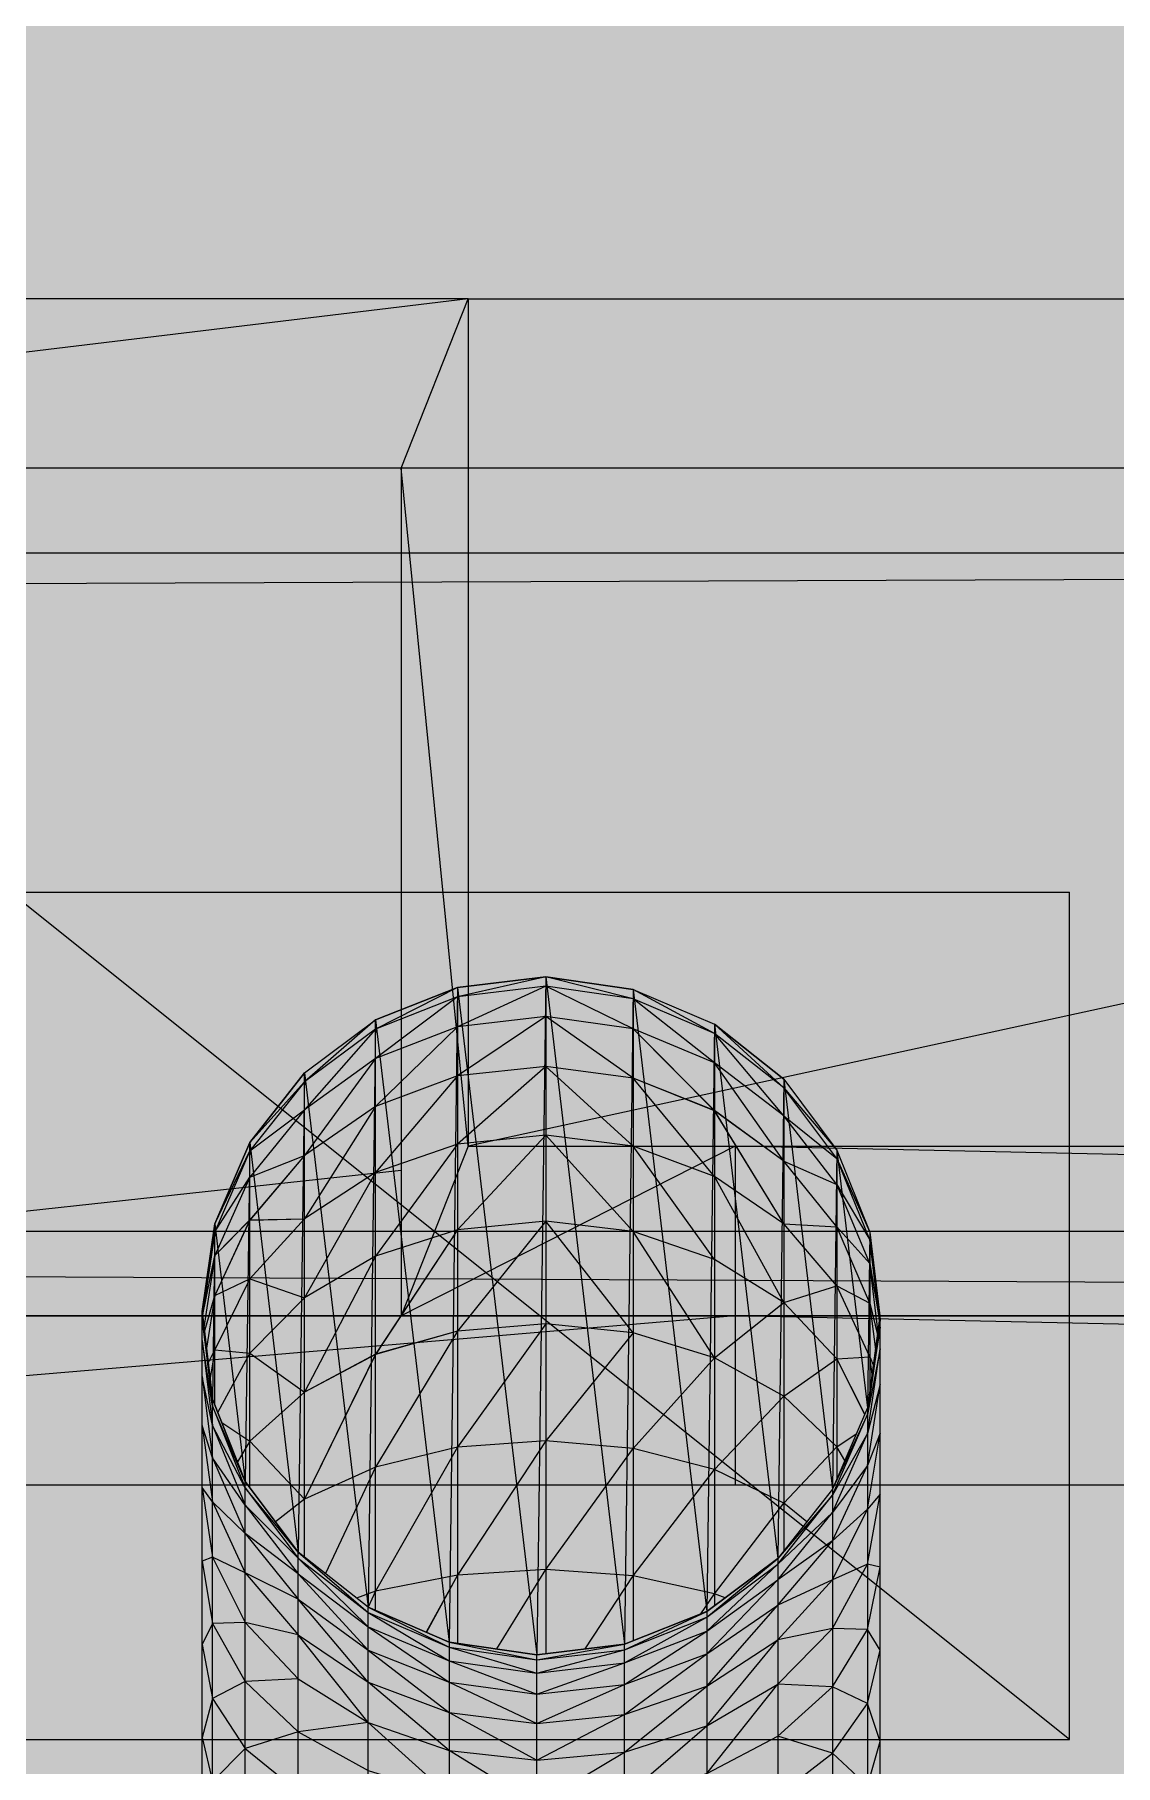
# Model space of a CAD drawing. Header units: millimetres. Extents: x -284281 to 1648660, y -821378 to -151356.
# Drawn here: x -207811.78 to -207781.18, y -270642.94 to -270593.93 of the extents above; entities that cross this region are included whole.
import ezdxf

# ---------------------------------------------------------------- set-up
doc = ezdxf.new("R2010")
doc.units = ezdxf.units.MM
doc.header["$MEASUREMENT"] = 0
doc.layers.add('Sols_ Dalles', color=7, linetype='Continuous')

# ---------------------------------------------------------------- blocks, each defined once
blk = doc.blocks.new('Dalle_14_1', base_point=(217961.309, -273253.269))
at = {"layer": 'Sols_ Dalles', "linetype": 'Continuous', "lineweight": 0, "true_color": 0x2e271c}
blk.add_hatch(color=250, dxfattribs=at).paths.add_polyline_path([(217961.309, -273253.269, 0.415791), (219972.076, -275253.24), (252109.067, -275105.97, 0.414214), (254098.272, -273095.233), (254087.386, -271073.021, -0.001346), (254087.357, -271062.255), (253905.622, -271062.255), (253905.622, -267687.294), (253887.339, -267687.294), (253887.339, -265687.294), (250537.569, -265687.294), (250537.569, -270787.292), (250537.729, -271092.129), (250548.615, -273114.341), (220537.569, -273253.269), (220537.569, -270687.294), (220537.569, -265687.294), (219961.309, -265687.294, 0.258849), (218113.763, -267154.752, 0.098562), (217961.309, -267920.633)])
blk = doc.blocks.new('Forme_56_1')
at = {"color": 7, "linetype": 'Continuous', "lineweight": 20, "flags": 128}
for points in [[(218329.825, -270601.41), (218309.017, -270601.41), (218288.221, -270601.41)], [(218329.825, -270601.41), (218290.105, -270606.21)], [(218327.929, -270606.21), (218329.825, -270601.41)], [(218329.825, -270601.41), (218440.117, -270601.41), (218550.409, -270601.41)], [(218550.409, -270625.41), (218440.117, -270601.41), (218329.825, -270625.41)], [(218329.825, -270601.41), (218329.825, -270625.41)], [(218327.929, -270606.21), (218290.105, -270606.21)], [(218327.929, -270606.21), (218327.929, -270630.21)], [(218329.825, -270625.41), (218327.929, -270606.21)], [(218329.825, -270625.41), (218327.929, -270630.21)], [(218337.385, -270625.41), (218327.929, -270630.21)], [(218329.825, -270625.41), (218337.385, -270625.41)], [(218337.385, -270625.41), (218557.981, -270625.41)], [(218557.981, -270630.21), (218337.385, -270625.41)], [(218337.385, -270625.41), (218337.385, -270630.21), (218337.385, -270635.01)], [(218327.929, -270626.095), (218290.105, -270630.21)], [(218280.661, -270630.21), (218290.105, -270630.21), (218327.929, -270630.21), (218337.385, -270630.21)], [(218337.385, -270630.21), (218280.661, -270635.01)], [(218337.385, -270630.21), (218557.981, -270630.21)], [(218557.981, -270635.01), (218337.385, -270630.21)], [(218337.385, -270635.01), (218280.661, -270635.01)], [(218557.981, -270635.01), (218337.385, -270635.01)]]:
    blk.add_lwpolyline(points, dxfattribs=at)
blk = doc.blocks.new('Forme_58_1')
at = {"color": 7, "linetype": 'Continuous', "lineweight": 20, "flags": 128}
for points in [[(218021.113, -270608.61), (218547.577, -270608.61)], [(218547.577, -270608.61), (218021.113, -270610.603)], [(218021.113, -270627.81), (218547.577, -270627.81)]]:
    blk.add_lwpolyline(points, dxfattribs=at)
blk = doc.blocks.new('Forme_59_1')
at = {"color": 7, "linetype": 'Continuous', "lineweight": 20, "flags": 128}
for points in [[(218548.525, -270606.21), (218028.065, -270606.21)], [(218548.525, -270630.21), (218028.065, -270627.746)], [(218548.525, -270630.21), (218028.065, -270630.21)]]:
    blk.add_lwpolyline(points, dxfattribs=at)
blk = doc.blocks.new('Forme_61_1')
at = {"color": 7, "linetype": 'Continuous', "lineweight": 20, "flags": 128}
blk.add_lwpolyline([(218341.477, -270630.21), (218341.489, -270630.33), (218341.129, -270632.814), (218340.145, -270635.118), (218338.597, -270637.086), (218336.581, -270638.586), (218334.253, -270639.51), (218331.769, -270639.81), (218329.285, -270639.45), (218326.993, -270638.466), (218325.013, -270636.906), (218323.513, -270634.902), (218322.589, -270632.574), (218322.289, -270630.09), (218322.649, -270627.606), (218323.645, -270625.302), (218325.193, -270623.334), (218327.197, -270621.834), (218329.525, -270620.91), (218332.021, -270620.61), (218334.493, -270620.97), (218336.797, -270621.954), (218338.765, -270623.514), (218340.265, -270625.518), (218341.201, -270627.846)], close=True, dxfattribs=at)
for points in [[(218332.021, -270620.61), (218329.525, -270621.174), (218327.197, -270622.926), (218325.193, -270625.674)], [(218332.021, -270620.61), (218329.525, -270620.91), (218329.525, -270621.174), (218329.525, -270622.026), (218329.525, -270623.418), (218329.525, -270625.35), (218329.525, -270627.774), (218329.525, -270630.642), (218329.525, -270633.93), (218329.525, -270637.554), (218329.525, -270639.485)], [(218338.765, -270625.83), (218336.797, -270623.046), (218334.493, -270621.234), (218332.021, -270620.61)], [(218332.021, -270620.61), (218332.021, -270620.874), (218332.021, -270621.738), (218332.021, -270623.154), (218332.021, -270625.098), (218332.021, -270627.534), (218332.021, -270630.438), (218332.021, -270633.75), (218332.021, -270637.398), (218332.021, -270639.779)], [(218341.477, -270630.413), (218341.201, -270628.062), (218340.265, -270625.758), (218338.765, -270623.754), (218336.797, -270622.218), (218334.493, -270621.234), (218332.021, -270620.874), (218329.525, -270621.174), (218327.197, -270622.098), (218325.193, -270623.586), (218323.645, -270625.542), (218322.649, -270627.834), (218322.303, -270630.202)], [(218332.021, -270620.874), (218329.525, -270622.026), (218327.197, -270624.282), (218325.193, -270627.462)], [(218329.525, -270620.91), (218327.197, -270622.098), (218325.193, -270624.378)], [(218338.765, -270627.606), (218336.797, -270624.402), (218334.493, -270622.086), (218332.021, -270620.874)], [(218334.493, -270620.97), (218334.493, -270621.234), (218334.493, -270622.086), (218334.493, -270623.478), (218334.493, -270625.41), (218334.493, -270627.822), (218334.493, -270630.69), (218334.493, -270633.966), (218334.493, -270637.578), (218334.493, -270639.415)], [(218338.765, -270624.546), (218336.797, -270622.218), (218334.493, -270620.97)], [(218341.437, -270630.691), (218341.201, -270628.734), (218340.265, -270626.49), (218338.765, -270624.546), (218336.797, -270623.046), (218334.493, -270622.086), (218332.021, -270621.738), (218329.525, -270622.026), (218327.197, -270622.926), (218325.193, -270624.378), (218323.645, -270626.286), (218322.649, -270628.506), (218322.344, -270630.542)], [(218332.021, -270621.738), (218329.525, -270623.418), (218327.197, -270626.154), (218325.193, -270629.706)], [(218327.197, -270621.834), (218325.193, -270623.586)], [(218327.197, -270638.553), (218327.197, -270638.01), (218327.197, -270634.494), (218327.197, -270631.302), (218327.197, -270628.518), (218327.197, -270626.154), (218327.197, -270624.282), (218327.197, -270622.926), (218327.197, -270622.098), (218327.197, -270621.834)], [(218338.765, -270629.838), (218336.797, -270626.262), (218334.493, -270623.478), (218332.021, -270621.738)], [(218336.797, -270621.954), (218336.797, -270622.218), (218336.797, -270623.046), (218336.797, -270624.402), (218336.797, -270626.262), (218336.797, -270628.614), (218336.797, -270631.398), (218336.797, -270634.566), (218336.797, -270638.082), (218336.797, -270638.425)], [(218338.765, -270623.754), (218336.797, -270621.954)], [(218341.368, -270631.168), (218341.201, -270629.85), (218340.265, -270627.69), (218338.765, -270625.83), (218336.797, -270624.402), (218334.493, -270623.478), (218332.021, -270623.154), (218329.525, -270623.418), (218327.197, -270624.282), (218325.193, -270625.674), (218323.645, -270627.498), (218322.649, -270629.634), (218322.415, -270631.128)], [(218323.645, -270625.302), (218325.193, -270623.586)], [(218332.021, -270623.154), (218329.525, -270625.35), (218327.197, -270628.518), (218325.193, -270632.37)], [(218325.193, -270637.048), (218325.193, -270635.406), (218325.193, -270632.37), (218325.193, -270629.706), (218325.193, -270627.462), (218325.193, -270625.674), (218325.193, -270624.378), (218325.193, -270623.586), (218325.193, -270623.334)], [(218336.797, -270628.614), (218334.493, -270625.41), (218332.021, -270623.154)], [(218338.765, -270623.514), (218338.765, -270623.754), (218338.765, -270624.546), (218338.765, -270625.83), (218338.765, -270627.606), (218338.765, -270629.838), (218338.765, -270632.49), (218338.765, -270635.514), (218338.765, -270636.872)], [(218338.765, -270623.754), (218340.265, -270625.518)], [(218322.649, -270627.606), (218323.645, -270625.542), (218325.193, -270624.378)], [(218338.765, -270624.546), (218340.265, -270625.758), (218341.201, -270627.846)], [(218341.267, -270631.863), (218341.201, -270631.374), (218340.265, -270629.358), (218338.765, -270627.606), (218336.797, -270626.262), (218334.493, -270625.41), (218332.021, -270625.098), (218329.525, -270625.35), (218327.197, -270626.154), (218325.193, -270627.462), (218323.645, -270629.166), (218322.649, -270631.17), (218322.516, -270631.966)], [(218332.021, -270625.098), (218329.525, -270627.774), (218327.197, -270631.302), (218325.193, -270635.406)], [(218336.797, -270631.398), (218334.493, -270627.822), (218332.021, -270625.098)], [(218323.645, -270635.078), (218323.645, -270633.762), (218323.645, -270631.266), (218323.645, -270629.166), (218323.645, -270627.498), (218323.645, -270626.286), (218323.645, -270625.542), (218323.645, -270625.302)], [(218340.265, -270625.518), (218340.265, -270625.758), (218340.265, -270626.49), (218340.265, -270627.69), (218340.265, -270629.358), (218340.265, -270631.434), (218340.265, -270633.918), (218340.265, -270634.837)], [(218322.289, -270630.09), (218322.649, -270627.834), (218323.645, -270626.286), (218325.193, -270625.674)], [(218338.765, -270625.83), (218340.265, -270626.49), (218341.201, -270628.062), (218341.477, -270630.21)], [(218322.305, -270630.217), (218322.649, -270628.506), (218323.645, -270627.498), (218325.193, -270627.462)], [(218341.052, -270632.996), (218340.265, -270631.434), (218338.765, -270629.838), (218336.797, -270628.614), (218334.493, -270627.822), (218332.021, -270627.534), (218329.525, -270627.774), (218327.197, -270628.518), (218325.193, -270629.706), (218323.645, -270631.266), (218322.736, -270632.943)], [(218332.021, -270627.534), (218329.525, -270630.642), (218327.197, -270634.494), (218325.782, -270637.511)], [(218334.493, -270630.69), (218332.021, -270627.534)], [(218322.649, -270632.725), (218322.649, -270631.17), (218322.649, -270629.634), (218322.649, -270628.506), (218322.649, -270627.834), (218322.649, -270627.606)], [(218338.765, -270627.606), (218340.265, -270627.69), (218341.201, -270628.734), (218341.477, -270630.413)], [(218341.201, -270627.846), (218341.201, -270628.062), (218341.201, -270628.734), (218341.201, -270629.85), (218341.201, -270631.374), (218341.201, -270632.317)], [(218322.358, -270630.662), (218322.649, -270629.634), (218323.645, -270629.166), (218325.193, -270629.706)], [(218330.638, -270639.646), (218332.021, -270637.398), (218334.493, -270633.966), (218336.797, -270631.398), (218338.765, -270629.838), (218340.265, -270629.358), (218341.201, -270629.85), (218341.422, -270630.792)], [(218322.289, -270678.21), (218322.289, -270654.21), (218322.289, -270651.066), (218322.289, -270647.97), (218322.289, -270644.982), (218322.289, -270642.15), (218322.289, -270639.522), (218322.289, -270637.158), (218322.289, -270635.07), (218322.289, -270633.318), (218322.289, -270631.926), (218322.289, -270630.906), (218322.289, -270630.294), (218322.289, -270630.09)], [(218322.289, -270630.294), (218322.589, -270632.766), (218323.513, -270635.082), (218325.013, -270637.074), (218326.993, -270638.61), (218329.285, -270639.594), (218331.769, -270639.954), (218334.253, -270639.666), (218336.581, -270638.742), (218338.597, -270637.242), (218340.145, -270635.286), (218341.129, -270633.006), (218341.489, -270630.534)], [(218322.589, -270632.574), (218322.289, -270630.294)], [(218340.49, -270634.312), (218340.265, -270633.918), (218338.765, -270632.49), (218336.797, -270631.398), (218334.493, -270630.69), (218332.021, -270630.438), (218329.525, -270630.642), (218327.197, -270631.302), (218325.193, -270632.37), (218323.645, -270633.762), (218323.291, -270634.342)], [(218332.021, -270630.438), (218329.525, -270633.93), (218327.197, -270638.01), (218326.99, -270638.463)], [(218341.477, -270630.21), (218341.477, -270630.413)], [(218341.489, -270678.21), (218341.489, -270654.21), (218341.489, -270651.09), (218341.489, -270648.03), (218341.489, -270645.078), (218341.489, -270642.27), (218341.489, -270639.678), (218341.489, -270637.326), (218341.489, -270635.262), (218341.489, -270633.534), (218341.489, -270632.154), (218341.489, -270631.146), (218341.489, -270630.534), (218341.489, -270630.33)], [(218322.289, -270630.906), (218322.589, -270633.318), (218323.513, -270635.574), (218325.013, -270637.518), (218326.993, -270639.018), (218329.285, -270639.978), (218331.769, -270640.326), (218334.253, -270640.038), (218336.581, -270639.138), (218338.597, -270637.686), (218340.145, -270635.778), (218341.129, -270633.546), (218341.489, -270631.146)], [(218323.513, -270634.902), (218322.589, -270632.766), (218322.289, -270630.906)], [(218334.493, -270630.69), (218332.021, -270633.75), (218329.525, -270637.554), (218328.641, -270639.173)], [(218341.489, -270630.534), (218341.129, -270632.814)], [(218322.466, -270631.554), (218322.649, -270631.17), (218323.645, -270631.266), (218325.193, -270632.37)], [(218333.137, -270639.645), (218334.493, -270637.578), (218336.797, -270634.566), (218338.765, -270632.49), (218340.265, -270631.434), (218341.201, -270631.374), (218341.303, -270631.617)], [(218341.489, -270631.146), (218341.129, -270633.006), (218340.145, -270635.118)], [(218322.289, -270631.926), (218322.589, -270634.23), (218323.513, -270636.378), (218325.013, -270638.238), (218326.993, -270639.678), (218329.285, -270640.59), (218331.769, -270640.926), (218334.253, -270640.65), (218336.581, -270639.786), (218338.597, -270638.406), (218340.145, -270636.582), (218341.129, -270634.446), (218341.489, -270632.154)], [(218325.013, -270636.906), (218323.513, -270635.082), (218322.589, -270633.318), (218322.289, -270631.926)], [(218341.489, -270632.154), (218341.129, -270633.546), (218340.145, -270635.286), (218338.597, -270637.086)], [(218322.289, -270678.21), (218322.589, -270654.294), (218322.589, -270651.39), (218322.589, -270648.618), (218322.589, -270645.93), (218322.589, -270643.398), (218322.589, -270641.046), (218322.589, -270638.922), (218322.589, -270637.05), (218322.589, -270635.478), (218322.589, -270634.23), (218322.589, -270633.318), (218322.589, -270632.766), (218322.589, -270632.574)], [(218341.129, -270632.814), (218341.129, -270633.006), (218341.129, -270633.546), (218341.129, -270634.446), (218341.129, -270635.682), (218341.129, -270637.242), (218341.129, -270639.09), (218341.129, -270641.19), (218341.129, -270643.518), (218341.129, -270646.026), (218341.129, -270648.678), (218341.129, -270651.414), (218341.129, -270654.294), (218341.489, -270678.21)], [(218322.289, -270633.318), (218322.589, -270635.478), (218323.513, -270637.494), (218325.013, -270639.246), (218326.993, -270640.59), (218329.285, -270641.442), (218331.769, -270641.754), (218334.253, -270641.502), (218336.581, -270640.698), (218338.597, -270639.39), (218340.145, -270637.686), (218341.129, -270635.682), (218341.489, -270633.534)], [(218325.013, -270637.074), (218323.513, -270635.574), (218322.589, -270634.23), (218322.289, -270633.318)], [(218322.852, -270633.236), (218323.645, -270633.762), (218325.193, -270635.406)], [(218339.416, -270636.045), (218338.765, -270635.514), (218336.797, -270634.566), (218334.493, -270633.966), (218332.021, -270633.75), (218329.525, -270633.93), (218327.197, -270634.494), (218325.193, -270635.406), (218324.369, -270636.045)], [(218336.409, -270638.654), (218336.797, -270638.082), (218338.765, -270635.514), (218340.265, -270633.918), (218340.814, -270633.552)], [(218341.489, -270633.534), (218341.129, -270634.446), (218340.145, -270635.778), (218338.597, -270637.242)], [(218322.589, -270678.21), (218323.513, -270654.366), (218323.513, -270651.69), (218323.513, -270649.218), (218323.513, -270646.83), (218323.513, -270644.562), (218323.513, -270642.462), (218323.513, -270640.566), (218323.513, -270638.898), (218323.513, -270637.494), (218323.513, -270636.378), (218323.513, -270635.574), (218323.513, -270635.082), (218323.513, -270634.902)], [(218322.289, -270635.07), (218322.589, -270637.05), (218323.513, -270638.898), (218325.013, -270640.494), (218326.993, -270641.73), (218329.285, -270642.522), (218331.769, -270642.798), (218334.253, -270642.57), (218336.581, -270641.826), (218338.597, -270640.638), (218340.145, -270639.066), (218341.129, -270637.242), (218341.489, -270635.262)], [(218325.013, -270637.518), (218323.513, -270636.378), (218322.589, -270635.478), (218322.289, -270635.07)], [(218341.489, -270635.262), (218341.129, -270635.682), (218340.145, -270636.582), (218338.597, -270637.686)], [(218340.145, -270635.118), (218340.145, -270635.286), (218340.145, -270635.778), (218340.145, -270636.582), (218340.145, -270637.686), (218340.145, -270639.066), (218340.145, -270640.722), (218340.145, -270642.594), (218340.145, -270644.67), (218340.145, -270646.914), (218340.145, -270649.266), (218340.145, -270651.726), (218340.145, -270654.366), (218341.129, -270678.21)], [(218325.013, -270638.238), (218323.513, -270637.494), (218322.589, -270637.05), (218322.289, -270637.158)], [(218322.289, -270637.158), (218322.589, -270638.922), (218323.513, -270640.566), (218325.013, -270641.994), (218326.993, -270643.086), (218329.285, -270643.794), (218331.769, -270644.046), (218334.253, -270643.83), (218336.581, -270643.17), (218338.597, -270642.114), (218340.145, -270640.722), (218341.129, -270639.09), (218341.489, -270637.326)], [(218325.013, -270678.21), (218325.013, -270654.426), (218325.013, -270651.954), (218325.013, -270649.734), (218325.013, -270647.598), (218325.013, -270645.57), (218325.013, -270643.686), (218325.013, -270641.994), (218325.013, -270640.494), (218325.013, -270639.246), (218325.013, -270638.238), (218325.013, -270637.518), (218325.013, -270637.074), (218325.013, -270636.906)], [(218325.013, -270636.906), (218326.993, -270638.61), (218329.285, -270639.978), (218331.769, -270640.926)], [(218325.013, -270637.074), (218326.993, -270639.018), (218329.285, -270640.59), (218331.769, -270641.754)], [(218331.769, -270640.926), (218334.253, -270640.038), (218336.581, -270638.742), (218338.597, -270637.086)], [(218331.769, -270641.754), (218334.253, -270640.65), (218336.581, -270639.138), (218338.597, -270637.242)], [(218338.597, -270637.086), (218338.597, -270637.242), (218338.597, -270637.686), (218338.597, -270638.406), (218338.597, -270639.39), (218338.597, -270640.638), (218338.597, -270642.114), (218338.597, -270643.794), (218338.597, -270645.654), (218338.597, -270647.658), (218338.597, -270649.782), (218338.597, -270651.978), (218338.597, -270654.438), (218338.597, -270678.21)], [(218341.489, -270637.326), (218341.129, -270637.242), (218340.145, -270637.686), (218338.597, -270638.406)], [(218325.013, -270637.518), (218326.993, -270639.678), (218329.285, -270641.442), (218331.769, -270642.798)], [(218337.1, -270638.2), (218336.797, -270638.082), (218334.493, -270637.578), (218332.021, -270637.398), (218329.525, -270637.554), (218327.197, -270638.01), (218326.668, -270638.21)], [(218331.769, -270642.798), (218334.253, -270641.502), (218336.581, -270639.786), (218338.597, -270637.686)], [(218341.489, -270654.21), (218341.129, -270651.414), (218340.145, -270649.266), (218338.597, -270647.658), (218336.581, -270646.41), (218334.253, -270645.282), (218331.769, -270644.046), (218329.285, -270642.522), (218326.993, -270640.59), (218325.013, -270638.238)], [(218326.993, -270678.21), (218326.993, -270654.486), (218326.993, -270652.158), (218326.993, -270650.142), (218326.993, -270648.186), (218326.993, -270646.35), (218326.993, -270644.634), (218326.993, -270643.086), (218326.993, -270641.73), (218326.993, -270640.59), (218326.993, -270639.678), (218326.993, -270639.018), (218326.993, -270638.61), (218326.993, -270638.466)], [(218326.993, -270638.466), (218329.285, -270639.594), (218331.769, -270640.326)], [(218326.993, -270638.466), (218329.285, -270639.45), (218329.285, -270639.594), (218329.285, -270639.978), (218329.285, -270640.59), (218329.285, -270641.442), (218329.285, -270642.522), (218329.285, -270643.794), (218329.285, -270645.234), (218329.285, -270646.842), (218329.285, -270648.57), (218329.285, -270650.394), (218329.285, -270652.29), (218329.285, -270654.51), (218329.285, -270678.21)], [(218331.769, -270644.046), (218334.253, -270642.57), (218336.581, -270640.698), (218338.597, -270638.406)], [(218331.769, -270640.326), (218334.253, -270639.666), (218336.581, -270638.586)], [(218336.581, -270638.586), (218336.581, -270638.742), (218336.581, -270639.138), (218336.581, -270639.786), (218336.581, -270640.698), (218336.581, -270641.826), (218336.581, -270643.17), (218336.581, -270644.706), (218336.581, -270646.41), (218336.581, -270648.234), (218336.581, -270650.166), (218336.581, -270652.17), (218336.581, -270654.486), (218336.581, -270678.21)], [(218325.013, -270639.246), (218323.513, -270638.898), (218322.589, -270638.922), (218322.289, -270639.522)], [(218341.129, -270654.294), (218340.145, -270651.726), (218338.597, -270649.782), (218336.581, -270648.234), (218334.253, -270646.878), (218331.769, -270645.462), (218329.285, -270643.794), (218326.993, -270641.73), (218325.013, -270639.246)], [(218341.489, -270639.678), (218341.129, -270639.09), (218340.145, -270639.066), (218338.597, -270639.39)], [(218322.289, -270639.522), (218322.589, -270641.046), (218323.513, -270642.462), (218325.013, -270643.686), (218326.993, -270644.634), (218329.285, -270645.234), (218331.769, -270645.462), (218334.253, -270645.282), (218336.581, -270644.706), (218338.597, -270643.794), (218340.145, -270642.594), (218341.129, -270641.19), (218341.489, -270639.678)], [(218334.253, -270678.21), (218331.769, -270654.522), (218331.769, -270652.338), (218331.769, -270650.49), (218331.769, -270648.702), (218331.769, -270647.022), (218331.769, -270645.462), (218331.769, -270644.046), (218331.769, -270642.798), (218331.769, -270641.754), (218331.769, -270640.926), (218331.769, -270640.326), (218331.769, -270639.954), (218331.769, -270639.81), (218329.285, -270639.45)], [(218329.285, -270639.45), (218331.769, -270639.954)], [(218331.769, -270639.954), (218334.253, -270639.51)], [(218334.253, -270643.83), (218336.581, -270641.826), (218338.597, -270639.39)], [(218334.253, -270678.21), (218334.253, -270654.51), (218334.253, -270652.29), (218334.253, -270650.418), (218334.253, -270648.594), (218334.253, -270646.878), (218334.253, -270645.282), (218334.253, -270643.83), (218334.253, -270642.57), (218334.253, -270641.502), (218334.253, -270640.65), (218334.253, -270640.038), (218334.253, -270639.666), (218334.253, -270639.51)], [(218325.013, -270640.494), (218323.513, -270640.566), (218322.589, -270641.046), (218322.289, -270642.15)], [(218336.581, -270643.17), (218338.597, -270640.638)], [(218341.489, -270642.27), (218341.129, -270641.19), (218340.145, -270640.722), (218338.597, -270640.638)], [(218326.993, -270641.73), (218325.013, -270641.994), (218323.513, -270642.462), (218322.589, -270643.398), (218322.289, -270644.982)], [(218322.289, -270642.15), (218322.589, -270643.398), (218323.513, -270644.562), (218325.013, -270645.57), (218326.993, -270646.35), (218329.285, -270646.842), (218331.769, -270647.022), (218334.253, -270646.878), (218336.581, -270646.41), (218338.597, -270645.654), (218340.145, -270644.67), (218341.129, -270643.518), (218341.489, -270642.27)], [(218341.489, -270645.078), (218341.129, -270643.518), (218340.145, -270642.594), (218338.597, -270642.114)]]:
    blk.add_lwpolyline(points, dxfattribs=at)
blk = doc.blocks.new('Forme_62_1')
at = {"color": 7, "linetype": 'Continuous', "lineweight": 20, "flags": 128}
blk.add_lwpolyline([(218340.265, -270625.518), (218341.201, -270627.846), (218341.477, -270630.21), (218341.489, -270630.33), (218341.129, -270632.814), (218340.145, -270635.118), (218338.597, -270637.086), (218336.581, -270638.586), (218334.253, -270639.51), (218331.769, -270639.81), (218329.285, -270639.45), (218326.993, -270638.466), (218325.013, -270636.906), (218323.513, -270634.902), (218322.589, -270632.574), (218322.289, -270630.09), (218322.649, -270627.606), (218323.645, -270625.302), (218325.193, -270623.334), (218327.197, -270621.834), (218329.525, -270620.91), (218332.021, -270620.61), (218334.493, -270620.97), (218336.797, -270621.954), (218338.765, -270623.514)], close=True, dxfattribs=at)
for points in [[(218332.021, -270620.61), (218331.769, -270639.81)], [(218334.493, -270620.97), (218332.021, -270620.61)], [(218332.021, -270620.61), (218334.253, -270639.51)], [(218329.525, -270620.91), (218327.197, -270621.834)], [(218329.525, -270620.91), (218329.285, -270639.45)], [(218329.525, -270620.91), (218331.769, -270639.81)], [(218334.493, -270620.97), (218334.253, -270639.51)], [(218334.493, -270620.97), (218336.581, -270638.586)], [(218327.197, -270621.834), (218326.993, -270638.466)], [(218327.197, -270621.834), (218329.285, -270639.45)], [(218336.797, -270621.954), (218336.581, -270638.586)], [(218336.797, -270621.954), (218338.597, -270637.086)], [(218338.765, -270623.514), (218336.797, -270621.954)], [(218325.193, -270623.334), (218323.645, -270625.302)], [(218325.193, -270623.334), (218325.013, -270636.906)], [(218325.193, -270623.334), (218326.993, -270638.466)], [(218338.765, -270623.514), (218338.597, -270637.086)], [(218338.765, -270623.514), (218340.265, -270625.518)], [(218338.765, -270623.514), (218340.145, -270635.118)], [(218323.645, -270625.302), (218322.649, -270627.606)], [(218323.645, -270625.302), (218323.513, -270634.902)], [(218323.645, -270625.302), (218325.013, -270636.906)], [(218340.265, -270625.518), (218340.145, -270635.118)], [(218340.265, -270625.518), (218341.201, -270627.846)], [(218340.265, -270625.518), (218341.129, -270632.814)], [(218322.649, -270627.606), (218322.289, -270630.09)], [(218322.649, -270627.606), (218322.589, -270632.574)], [(218322.649, -270627.606), (218323.513, -270634.902)], [(218341.201, -270627.846), (218341.129, -270632.814)], [(218341.201, -270627.846), (218341.477, -270630.21)], [(218322.289, -270630.09), (218322.589, -270632.574)], [(218341.477, -270630.21), (218341.129, -270632.814)], [(218341.489, -270630.33), (218341.129, -270632.814)], [(218341.477, -270630.21), (218341.489, -270630.33)], [(218322.589, -270632.574), (218323.513, -270634.902)], [(218341.129, -270632.814), (218340.145, -270635.118)], [(218323.513, -270634.902), (218325.013, -270636.906)], [(218340.145, -270635.118), (218338.597, -270637.086)], [(218336.581, -270638.586), (218338.597, -270637.086)], [(218326.993, -270638.466), (218329.285, -270639.45)], [(218334.253, -270639.51), (218336.581, -270638.586)], [(218329.285, -270639.45), (218331.769, -270639.81)], [(218331.769, -270639.81), (218334.253, -270639.51)]]:
    blk.add_lwpolyline(points, dxfattribs=at)
blk = doc.blocks.new('Forme_64_1')
at = {"color": 7, "linetype": 'Continuous', "lineweight": 20, "flags": 128}
for points in [[(218295.937, -270618.21), (218316.853, -270618.21)], [(218316.853, -270618.21), (218295.937, -270642.21)], [(218295.937, -270642.21), (218295.937, -270618.21)], [(218316.853, -270618.21), (218346.853, -270618.21)], [(218346.853, -270642.21), (218316.853, -270618.21)], [(218316.853, -270642.21), (218316.853, -270618.21)], [(218346.853, -270642.21), (218346.853, -270618.21)], [(218295.937, -270642.21), (218316.853, -270642.21)], [(218316.853, -270642.21), (218346.853, -270642.21)]]:
    blk.add_lwpolyline(points, dxfattribs=at)

msp = doc.modelspace()

# ---------------------------------------------------------------- hatches: boundary and pattern name
at = {"layer": 'Sols_ Dalles', "linetype": 'Continuous', "lineweight": 0, "true_color": 0x2e271c}
msp.add_hatch(color=250, dxfattribs=at).paths.add_polyline_path([(-208168.02222, -273253.26877, 0.4157911), (-206157.25619, -275253.23979), (-174020.265, -275105.96997, 0.41421356), (-172031.06001, -273095.23292), (-172041.94576, -271073.02067, -0.00134576), (-172041.97474, -271062.25464), (-172041.97474, -267687.29374), (-172041.97474, -265687.29374), (-175591.76314, -265687.29374), (-175591.76314, -270787.29219), (-175591.60232, -271092.1288), (-175580.71657, -273114.34105), (-205591.76314, -273253.26877), (-205591.76314, -270687.29374), (-205591.76314, -265687.29374), (-206168.02222, -265687.29374, 0.25884891), (-208015.56832, -267154.75238, 0.09856162), (-208168.02222, -267920.63319)])

# ---------------------------------------------------------------- linework, layer by layer
at = {"color": 7, "linetype": 'Continuous', "lineweight": 20, "flags": 128}
for points in [[(-207799.50633, -270601.40986), (-207820.31434, -270601.40986), (-207841.11034, -270601.40986)], [(-207799.50633, -270601.40986), (-207839.22634, -270606.20986)], [(-207801.40233, -270606.20986), (-207799.50633, -270601.40986)], [(-207799.50633, -270601.40986), (-207689.21431, -270601.40986), (-207578.92228, -270601.40986)], [(-207578.92228, -270625.40986), (-207689.21431, -270601.40986), (-207799.50633, -270625.40986)], [(-207799.50633, -270601.40986), (-207799.50633, -270625.40986)], [(-207580.80628, -270606.20986), (-208101.26673, -270606.20986)], [(-207801.40233, -270606.20986), (-207839.22634, -270606.20986)], [(-207801.40233, -270606.20986), (-207801.40233, -270630.20986)], [(-207799.50633, -270625.40986), (-207801.40233, -270606.20986)], [(-208108.21841, -270608.60986), (-207581.75428, -270608.60986)], [(-207581.75428, -270608.60986), (-208108.21841, -270610.60347)], [(-207812.47834, -270618.20986), (-207782.47833, -270618.20986)], [(-207782.47833, -270642.20986), (-207812.47834, -270618.20986)], [(-207782.47833, -270642.20986), (-207782.47833, -270618.20986)], [(-207797.31033, -270620.60986), (-207799.80633, -270621.17386), (-207802.13433, -270622.92586), (-207804.13833, -270625.67386)], [(-207797.31033, -270620.60986), (-207799.80633, -270620.90986), (-207799.80633, -270621.17386), (-207799.80633, -270622.02586), (-207799.80633, -270623.41786), (-207799.80633, -270625.34986), (-207799.80633, -270627.77386), (-207799.80633, -270630.64186), (-207799.80633, -270633.92986), (-207799.80633, -270637.55386), (-207799.80633, -270639.48465)], [(-207797.31033, -270620.60986), (-207797.56233, -270639.80986)], [(-207790.56633, -270625.82986), (-207792.53433, -270623.04586), (-207794.83833, -270621.23386), (-207797.31033, -270620.60986)], [(-207797.31033, -270620.60986), (-207797.31033, -270620.87386), (-207797.31033, -270621.73786), (-207797.31033, -270623.15386), (-207797.31033, -270625.09786), (-207797.31033, -270627.53386), (-207797.31033, -270630.43786), (-207797.31033, -270633.74986), (-207797.31033, -270637.39786), (-207797.31033, -270639.77943)], [(-207794.83833, -270620.96986), (-207797.31033, -270620.60986)], [(-207797.31033, -270620.60986), (-207795.07833, -270639.50986)], [(-207787.85441, -270630.41321), (-207788.13033, -270628.06186), (-207789.06633, -270625.75786), (-207790.56633, -270623.75386), (-207792.53433, -270622.21786), (-207794.83833, -270621.23386), (-207797.31033, -270620.87386), (-207799.80633, -270621.17386), (-207802.13433, -270622.09786), (-207804.13833, -270623.58586), (-207805.68634, -270625.54186), (-207806.68234, -270627.83386), (-207807.02884, -270630.20162)], [(-207797.31033, -270620.87386), (-207799.80633, -270622.02586), (-207802.13433, -270624.28186), (-207804.13833, -270627.46186)], [(-207799.80633, -270620.90986), (-207802.13433, -270622.09786), (-207804.13833, -270624.37786)], [(-207799.80633, -270620.90986), (-207802.13433, -270621.83386)], [(-207799.80633, -270620.90986), (-207800.04633, -270639.44986)], [(-207799.80633, -270620.90986), (-207797.56233, -270639.80986)], [(-207790.56633, -270627.60586), (-207792.53433, -270624.40186), (-207794.83833, -270622.08586), (-207797.31033, -270620.87386)], [(-207794.83833, -270620.96986), (-207795.07833, -270639.50986)], [(-207794.83833, -270620.96986), (-207794.83833, -270621.23386), (-207794.83833, -270622.08586), (-207794.83833, -270623.47786), (-207794.83833, -270625.40986), (-207794.83833, -270627.82186), (-207794.83833, -270630.68986), (-207794.83833, -270633.96586), (-207794.83833, -270637.57786), (-207794.83833, -270639.41461)], [(-207790.56633, -270624.54586), (-207792.53433, -270622.21786), (-207794.83833, -270620.96986)], [(-207794.83833, -270620.96986), (-207792.75033, -270638.58586)], [(-207787.89466, -270630.69095), (-207788.13033, -270628.73386), (-207789.06633, -270626.48986), (-207790.56633, -270624.54586), (-207792.53433, -270623.04586), (-207794.83833, -270622.08586), (-207797.31033, -270621.73786), (-207799.80633, -270622.02586), (-207802.13433, -270622.92586), (-207804.13833, -270624.37786), (-207805.68634, -270626.28586), (-207806.68234, -270628.50586), (-207806.98774, -270630.5419)], [(-207797.31033, -270621.73786), (-207799.80633, -270623.41786), (-207802.13433, -270626.15386), (-207804.13833, -270629.70586)], [(-207802.13433, -270621.83386), (-207804.13833, -270623.58586)], [(-207802.13433, -270621.83386), (-207802.33833, -270638.46586)], [(-207802.13433, -270638.55345), (-207802.13433, -270638.00986), (-207802.13433, -270634.49386), (-207802.13433, -270631.30186), (-207802.13433, -270628.51786), (-207802.13433, -270626.15386), (-207802.13433, -270624.28186), (-207802.13433, -270622.92586), (-207802.13433, -270622.09786), (-207802.13433, -270621.83386)], [(-207802.13433, -270621.83386), (-207800.04633, -270639.44986)], [(-207790.56633, -270629.83786), (-207792.53433, -270626.26186), (-207794.83833, -270623.47786), (-207797.31033, -270621.73786)], [(-207792.53433, -270621.95386), (-207792.75033, -270638.58586)], [(-207792.53433, -270621.95386), (-207792.53433, -270622.21786), (-207792.53433, -270623.04586), (-207792.53433, -270624.40186), (-207792.53433, -270626.26186), (-207792.53433, -270628.61386), (-207792.53433, -270631.39786), (-207792.53433, -270634.56586), (-207792.53433, -270638.08186), (-207792.53433, -270638.42515)], [(-207790.56633, -270623.75386), (-207792.53433, -270621.95386)], [(-207792.53433, -270621.95386), (-207790.73433, -270637.08586)], [(-207790.56633, -270623.51386), (-207792.53433, -270621.95386)], [(-207787.96377, -270631.16783), (-207788.13033, -270629.84986), (-207789.06633, -270627.68986), (-207790.56633, -270625.82986), (-207792.53433, -270624.40186), (-207794.83833, -270623.47786), (-207797.31033, -270623.15386), (-207799.80633, -270623.41786), (-207802.13433, -270624.28186), (-207804.13833, -270625.67386), (-207805.68634, -270627.49786), (-207806.68234, -270629.63386), (-207806.91698, -270631.12778)], [(-207804.13833, -270623.33386), (-207805.68634, -270625.30186)], [(-207805.68634, -270625.30186), (-207804.13833, -270623.58586)], [(-207804.13833, -270623.33386), (-207804.31833, -270636.90586)], [(-207797.31033, -270623.15386), (-207799.80633, -270625.34986), (-207802.13433, -270628.51786), (-207804.13833, -270632.36986)], [(-207804.13833, -270637.04768), (-207804.13833, -270635.40586), (-207804.13833, -270632.36986), (-207804.13833, -270629.70586), (-207804.13833, -270627.46186), (-207804.13833, -270625.67386), (-207804.13833, -270624.37786), (-207804.13833, -270623.58586), (-207804.13833, -270623.33386)], [(-207804.13833, -270623.33386), (-207802.33833, -270638.46586)], [(-207792.53433, -270628.61386), (-207794.83833, -270625.40986), (-207797.31033, -270623.15386)], [(-207790.56633, -270623.51386), (-207790.73433, -270637.08586)], [(-207790.56633, -270623.51386), (-207790.56633, -270623.75386), (-207790.56633, -270624.54586), (-207790.56633, -270625.82986), (-207790.56633, -270627.60586), (-207790.56633, -270629.83786), (-207790.56633, -270632.48986), (-207790.56633, -270635.51386), (-207790.56633, -270636.87228)], [(-207790.56633, -270623.51386), (-207789.06633, -270625.51786)], [(-207790.56633, -270623.51386), (-207789.18633, -270635.11786)], [(-207790.56633, -270623.75386), (-207789.06633, -270625.51786)], [(-207806.68234, -270627.60586), (-207805.68634, -270625.54186), (-207804.13833, -270624.37786)], [(-207790.56633, -270624.54586), (-207789.06633, -270625.75786), (-207788.13033, -270627.84586)], [(-207788.06453, -270631.86306), (-207788.13033, -270631.37386), (-207789.06633, -270629.35786), (-207790.56633, -270627.60586), (-207792.53433, -270626.26186), (-207794.83833, -270625.40986), (-207797.31033, -270625.09786), (-207799.80633, -270625.34986), (-207802.13433, -270626.15386), (-207804.13833, -270627.46186), (-207805.68634, -270629.16586), (-207806.68234, -270631.16986), (-207806.81576, -270631.96593)], [(-207797.31033, -270625.09786), (-207799.80633, -270627.77386), (-207802.13433, -270631.30186), (-207804.13833, -270635.40586)], [(-207792.53433, -270631.39786), (-207794.83833, -270627.82186), (-207797.31033, -270625.09786)], [(-207805.68634, -270625.30186), (-207806.68234, -270627.60586)], [(-207805.68634, -270625.30186), (-207805.81834, -270634.90186)], [(-207805.68634, -270635.0782), (-207805.68634, -270633.76186), (-207805.68634, -270631.26586), (-207805.68634, -270629.16586), (-207805.68634, -270627.49786), (-207805.68634, -270626.28586), (-207805.68634, -270625.54186), (-207805.68634, -270625.30186)], [(-207805.68634, -270625.30186), (-207804.31833, -270636.90586)], [(-207799.50633, -270625.40986), (-207801.40233, -270630.20986)], [(-207791.94633, -270625.40986), (-207801.40233, -270630.20986)], [(-207799.50633, -270625.40986), (-207791.94633, -270625.40986)], [(-207791.94633, -270625.40986), (-207571.35028, -270625.40986)], [(-207571.35028, -270630.20986), (-207791.94633, -270625.40986)], [(-207791.94633, -270625.40986), (-207791.94633, -270630.20986), (-207791.94633, -270635.00986)], [(-207789.06633, -270625.51786), (-207789.18633, -270635.11786)], [(-207789.06633, -270625.51786), (-207789.06633, -270625.75786), (-207789.06633, -270626.48986), (-207789.06633, -270627.68986), (-207789.06633, -270629.35786), (-207789.06633, -270631.43386), (-207789.06633, -270633.91786), (-207789.06633, -270634.83687)], [(-207789.06633, -270625.51786), (-207788.13033, -270627.84586)], [(-207789.06633, -270625.51786), (-207788.20233, -270632.81386)], [(-207807.04234, -270630.08986), (-207806.68234, -270627.83386), (-207805.68634, -270626.28586), (-207804.13833, -270625.67386)], [(-207790.56633, -270625.82986), (-207789.06633, -270626.48986), (-207788.13033, -270628.06186), (-207787.85433, -270630.20986)], [(-207801.40233, -270626.09476), (-207839.22634, -270630.20986)], [(-207807.02693, -270630.21737), (-207806.68234, -270628.50586), (-207805.68634, -270627.49786), (-207804.13833, -270627.46186)], [(-207788.28017, -270632.99611), (-207789.06633, -270631.43386), (-207790.56633, -270629.83786), (-207792.53433, -270628.61386), (-207794.83833, -270627.82186), (-207797.31033, -270627.53386), (-207799.80633, -270627.77386), (-207802.13433, -270628.51786), (-207804.13833, -270629.70586), (-207805.68634, -270631.26586), (-207806.59596, -270632.94264)], [(-207797.31033, -270627.53386), (-207799.80633, -270630.64186), (-207802.13433, -270634.49386), (-207803.54984, -270637.51134)], [(-207794.83833, -270630.68986), (-207797.31033, -270627.53386)], [(-208108.21841, -270627.80986), (-207581.75428, -270627.80986)], [(-207580.80628, -270630.20986), (-208101.26673, -270627.74627)], [(-207806.68234, -270627.60586), (-207807.04234, -270630.08986)], [(-207806.68234, -270627.60586), (-207806.74234, -270632.57386)], [(-207806.68234, -270632.72503), (-207806.68234, -270631.16986), (-207806.68234, -270629.63386), (-207806.68234, -270628.50586), (-207806.68234, -270627.83386), (-207806.68234, -270627.60586)], [(-207806.68234, -270627.60586), (-207805.81834, -270634.90186)], [(-207790.56633, -270627.60586), (-207789.06633, -270627.68986), (-207788.13033, -270628.73386), (-207787.85442, -270630.41331)], [(-207788.13033, -270627.84588), (-207788.20233, -270632.81386)], [(-207788.13033, -270627.84586), (-207788.13033, -270628.06186), (-207788.13033, -270628.73386), (-207788.13033, -270629.84986), (-207788.13033, -270631.37386), (-207788.13033, -270632.31707)], [(-207788.13033, -270627.84588), (-207787.85433, -270630.20986)], [(-207806.97326, -270630.6618), (-207806.68234, -270629.63386), (-207805.68634, -270629.16586), (-207804.13833, -270629.70586)], [(-207798.69374, -270639.64589), (-207797.31033, -270637.39786), (-207794.83833, -270633.96586), (-207792.53433, -270631.39786), (-207790.56633, -270629.83786), (-207789.06633, -270629.35786), (-207788.13033, -270629.84986), (-207787.90927, -270630.79177)], [(-207580.80628, -270630.20986), (-208101.26673, -270630.20986)], [(-207848.67035, -270630.20986), (-207839.22634, -270630.20986), (-207801.40233, -270630.20986), (-207791.94633, -270630.20986)], [(-207791.94633, -270630.20986), (-207848.67035, -270635.00986)], [(-207807.04234, -270678.20986), (-207807.04234, -270654.20986), (-207807.04234, -270651.06586), (-207807.04234, -270647.96986), (-207807.04234, -270644.98186), (-207807.04234, -270642.14986), (-207807.04234, -270639.52186), (-207807.04234, -270637.15786), (-207807.04234, -270635.06985), (-207807.04234, -270633.31786), (-207807.04234, -270631.92586), (-207807.04234, -270630.90586), (-207807.04234, -270630.29386), (-207807.04234, -270630.08986)], [(-207807.04234, -270630.08986), (-207806.74234, -270632.57386)], [(-207807.04234, -270630.29386), (-207806.74234, -270632.76586), (-207805.81834, -270635.08186), (-207804.31833, -270637.07386), (-207802.33833, -270638.60986), (-207800.04633, -270639.59386), (-207797.56233, -270639.95386), (-207795.07833, -270639.66586), (-207792.75033, -270638.74186), (-207790.73433, -270637.24186), (-207789.18633, -270635.28586), (-207788.20233, -270633.00586), (-207787.84233, -270630.53386)], [(-207806.74234, -270632.57386), (-207807.04234, -270630.29386)], [(-207788.84207, -270634.31176), (-207789.06633, -270633.91786), (-207790.56633, -270632.48986), (-207792.53433, -270631.39786), (-207794.83833, -270630.68986), (-207797.31033, -270630.43786), (-207799.80633, -270630.64186), (-207802.13433, -270631.30186), (-207804.13833, -270632.36986), (-207805.68634, -270633.76186), (-207806.04048, -270634.34216)], [(-207797.31033, -270630.43786), (-207799.80633, -270633.92986), (-207802.13433, -270638.00986), (-207802.34174, -270638.46318)], [(-207791.94633, -270630.20986), (-207571.35028, -270630.20986)], [(-207571.35028, -270635.00986), (-207791.94633, -270630.20986)], [(-207787.85433, -270630.20986), (-207788.20233, -270632.81386)], [(-207787.84233, -270630.32986), (-207788.20233, -270632.81386)], [(-207787.85433, -270630.20986), (-207787.85433, -270630.41267)], [(-207787.85433, -270630.20986), (-207787.84233, -270630.32986)], [(-207787.84233, -270678.20986), (-207787.84233, -270654.20986), (-207787.84233, -270651.08986), (-207787.84233, -270648.02985), (-207787.84233, -270645.07786), (-207787.84233, -270642.26986), (-207787.84233, -270639.67786), (-207787.84233, -270637.32586), (-207787.84233, -270635.26186), (-207787.84233, -270633.53384), (-207787.84233, -270632.15386), (-207787.84233, -270631.14586), (-207787.84233, -270630.53386), (-207787.84233, -270630.32986)], [(-207807.04234, -270630.90586), (-207806.74234, -270633.31786), (-207805.81834, -270635.57386), (-207804.31833, -270637.51786), (-207802.33833, -270639.01786), (-207800.04633, -270639.97786), (-207797.56233, -270640.32586), (-207795.07833, -270640.03786), (-207792.75033, -270639.13786), (-207790.73433, -270637.68586), (-207789.18633, -270635.77786), (-207788.20233, -270633.54586), (-207787.84233, -270631.14586)], [(-207805.81834, -270634.90186), (-207806.74234, -270632.76586), (-207807.04234, -270630.90586)], [(-207794.83833, -270630.68986), (-207797.31033, -270633.74986), (-207799.80633, -270637.55386), (-207800.69117, -270639.17303)], [(-207787.84233, -270630.53386), (-207788.20233, -270632.81386)], [(-207806.86546, -270631.55441), (-207806.68234, -270631.16986), (-207805.68634, -270631.26586), (-207804.13833, -270632.36986)], [(-207796.19424, -270639.64463), (-207794.83833, -270637.57786), (-207792.53433, -270634.56586), (-207790.56633, -270632.48986), (-207789.06633, -270631.43386), (-207788.13033, -270631.37386), (-207788.02882, -270631.61662)], [(-207787.84233, -270631.14586), (-207788.20233, -270633.00586), (-207789.18633, -270635.11786)], [(-207807.04234, -270631.92586), (-207806.74234, -270634.22986), (-207805.81834, -270636.37786), (-207804.31833, -270638.23786), (-207802.33833, -270639.67786), (-207800.04633, -270640.58986), (-207797.56233, -270640.92586), (-207795.07833, -270640.64986), (-207792.75033, -270639.78586), (-207790.73433, -270638.40586), (-207789.18633, -270636.58186), (-207788.20233, -270634.44586), (-207787.84233, -270632.15386)], [(-207804.31833, -270636.90586), (-207805.81834, -270635.08186), (-207806.74234, -270633.31786), (-207807.04234, -270631.92586)], [(-207787.84233, -270632.15386), (-207788.20233, -270633.54586), (-207789.18633, -270635.28586), (-207790.73433, -270637.08586)], [(-207807.04234, -270678.20986), (-207806.74234, -270654.29386), (-207806.74234, -270651.38986), (-207806.74234, -270648.61786), (-207806.74234, -270645.92986), (-207806.74234, -270643.39786), (-207806.74234, -270641.04586), (-207806.74234, -270638.92186), (-207806.74234, -270637.04986), (-207806.74234, -270635.47786), (-207806.74234, -270634.22986), (-207806.74234, -270633.31786), (-207806.74234, -270632.76586), (-207806.74234, -270632.57386)], [(-207806.74234, -270632.57386), (-207805.81834, -270634.90186)], [(-207788.20233, -270632.81386), (-207789.18633, -270635.11786)], [(-207788.20233, -270632.81386), (-207788.20233, -270633.00586), (-207788.20233, -270633.54586), (-207788.20233, -270634.44586), (-207788.20233, -270635.68186), (-207788.20233, -270637.24186), (-207788.20233, -270639.08986), (-207788.20233, -270641.18986), (-207788.20233, -270643.51786), (-207788.20233, -270646.02586), (-207788.20233, -270648.67786), (-207788.20233, -270651.41386), (-207788.20233, -270654.29386), (-207787.84233, -270678.20986)], [(-207807.04234, -270633.31786), (-207806.74234, -270635.47786), (-207805.81834, -270637.49386), (-207804.31833, -270639.24586), (-207802.33833, -270640.58986), (-207800.04633, -270641.44186), (-207797.56233, -270641.75386), (-207795.07833, -270641.50186), (-207792.75033, -270640.69786), (-207790.73433, -270639.38986), (-207789.18633, -270637.68586), (-207788.20233, -270635.68186), (-207787.84233, -270633.53384)], [(-207804.31833, -270637.07386), (-207805.81834, -270635.57386), (-207806.74234, -270634.22986), (-207807.04234, -270633.31786)], [(-207806.47939, -270633.23635), (-207805.68634, -270633.76186), (-207804.13833, -270635.40586)], [(-207789.91554, -270636.04491), (-207790.56633, -270635.51386), (-207792.53433, -270634.56586), (-207794.83833, -270633.96586), (-207797.31033, -270633.74986), (-207799.80633, -270633.92986), (-207802.13433, -270634.49386), (-207804.13833, -270635.40586), (-207804.96274, -270636.04493)], [(-207792.92268, -270638.65427), (-207792.53433, -270638.08186), (-207790.56633, -270635.51386), (-207789.06633, -270633.91786), (-207788.5176, -270633.55204)], [(-207787.84233, -270633.53384), (-207788.20233, -270634.44586), (-207789.18633, -270635.77786), (-207790.73433, -270637.24186)], [(-207806.74234, -270678.20986), (-207805.81834, -270654.36586), (-207805.81834, -270651.68986), (-207805.81834, -270649.21786), (-207805.81834, -270646.82986), (-207805.81834, -270644.56186), (-207805.81834, -270642.46186), (-207805.81834, -270640.56586), (-207805.81834, -270638.89786), (-207805.81834, -270637.49386), (-207805.81834, -270636.37786), (-207805.81834, -270635.57386), (-207805.81834, -270635.08186), (-207805.81834, -270634.90186)], [(-207805.81834, -270634.90186), (-207804.31833, -270636.90586)], [(-207791.94633, -270635.00986), (-207848.67035, -270635.00986)], [(-207807.04234, -270635.06985), (-207806.74234, -270637.04986), (-207805.81834, -270638.89786), (-207804.31833, -270640.49386), (-207802.33833, -270641.72986), (-207800.04633, -270642.52186), (-207797.56233, -270642.79786), (-207795.07833, -270642.56986), (-207792.75033, -270641.82586), (-207790.73433, -270640.63786), (-207789.18633, -270639.06586), (-207788.20233, -270637.24186), (-207787.84233, -270635.26186)], [(-207804.31833, -270637.51786), (-207805.81834, -270636.37786), (-207806.74234, -270635.47786), (-207807.04234, -270635.06985)], [(-207571.35028, -270635.00986), (-207791.94633, -270635.00986)], [(-207789.18633, -270635.11786), (-207790.73433, -270637.08586)], [(-207787.84233, -270635.26186), (-207788.20233, -270635.68186), (-207789.18633, -270636.58186), (-207790.73433, -270637.68586)], [(-207789.18633, -270635.11786), (-207789.18633, -270635.28586), (-207789.18633, -270635.77786), (-207789.18633, -270636.58186), (-207789.18633, -270637.68586), (-207789.18633, -270639.06586), (-207789.18633, -270640.72186), (-207789.18633, -270642.59386), (-207789.18633, -270644.66986), (-207789.18633, -270646.91386), (-207789.18633, -270649.26586), (-207789.18633, -270651.72586), (-207789.18633, -270654.36586), (-207788.20233, -270678.20986)], [(-207804.31833, -270638.23786), (-207805.81834, -270637.49386), (-207806.74234, -270637.04986), (-207807.04234, -270637.15786)], [(-207807.04234, -270637.15786), (-207806.74234, -270638.92186), (-207805.81834, -270640.56586), (-207804.31833, -270641.99386), (-207802.33833, -270643.08586), (-207800.04633, -270643.79386), (-207797.56233, -270644.04586), (-207795.07833, -270643.82986), (-207792.75033, -270643.16986), (-207790.73433, -270642.11386), (-207789.18633, -270640.72186), (-207788.20233, -270639.08986), (-207787.84233, -270637.32586)], [(-207804.31833, -270678.20986), (-207804.31833, -270654.42586), (-207804.31833, -270651.95386), (-207804.31833, -270649.73386), (-207804.31833, -270647.59786), (-207804.31833, -270645.56986), (-207804.31833, -270643.68586), (-207804.31833, -270641.99386), (-207804.31833, -270640.49386), (-207804.31833, -270639.24586), (-207804.31833, -270638.23786), (-207804.31833, -270637.51786), (-207804.31833, -270637.07386), (-207804.31833, -270636.90586)], [(-207804.31833, -270636.90586), (-207802.33833, -270638.60986), (-207800.04633, -270639.97786), (-207797.56233, -270640.92586)], [(-207804.31833, -270637.07386), (-207802.33833, -270639.01786), (-207800.04633, -270640.58986), (-207797.56233, -270641.75386)], [(-207797.56233, -270640.92586), (-207795.07833, -270640.03786), (-207792.75033, -270638.74186), (-207790.73433, -270637.08586)], [(-207797.56233, -270641.75386), (-207795.07833, -270640.64986), (-207792.75033, -270639.13786), (-207790.73433, -270637.24186)], [(-207792.75033, -270638.58586), (-207790.73433, -270637.08586)], [(-207790.73433, -270637.08586), (-207790.73433, -270637.24186), (-207790.73433, -270637.68586), (-207790.73433, -270638.40586), (-207790.73433, -270639.38986), (-207790.73433, -270640.63786), (-207790.73433, -270642.11386), (-207790.73433, -270643.79386), (-207790.73433, -270645.65386), (-207790.73433, -270647.65786), (-207790.73433, -270649.78186), (-207790.73433, -270651.97786), (-207790.73433, -270654.43786), (-207790.73433, -270678.20986)], [(-207787.84233, -270637.32586), (-207788.20233, -270637.24186), (-207789.18633, -270637.68586), (-207790.73433, -270638.40586)], [(-207804.31833, -270637.51786), (-207802.33833, -270639.67786), (-207800.04633, -270641.44186), (-207797.56233, -270642.79786)], [(-207792.23169, -270638.19997), (-207792.53433, -270638.08186), (-207794.83833, -270637.57786), (-207797.31033, -270637.39786), (-207799.80633, -270637.55386), (-207802.13433, -270638.00986), (-207802.66366, -270638.20955)], [(-207797.56233, -270642.79786), (-207795.07833, -270641.50186), (-207792.75033, -270639.78586), (-207790.73433, -270637.68586)], [(-207787.84233, -270654.20986), (-207788.20233, -270651.41386), (-207789.18633, -270649.26586), (-207790.73433, -270647.65786), (-207792.75033, -270646.40986), (-207795.07833, -270645.28186), (-207797.56233, -270644.04586), (-207800.04633, -270642.52186), (-207802.33833, -270640.58986), (-207804.31833, -270638.23786)], [(-207802.33833, -270678.20986), (-207802.33833, -270654.48586), (-207802.33833, -270652.15786), (-207802.33833, -270650.14186), (-207802.33833, -270648.18586), (-207802.33833, -270646.34986), (-207802.33833, -270644.63386), (-207802.33833, -270643.08586), (-207802.33833, -270641.72986), (-207802.33833, -270640.58986), (-207802.33833, -270639.67786), (-207802.33833, -270639.01786), (-207802.33833, -270638.60986), (-207802.33833, -270638.46586)], [(-207802.33833, -270638.46586), (-207800.04633, -270639.59386), (-207797.56233, -270640.32586)], [(-207802.33833, -270638.46586), (-207800.04633, -270639.44986), (-207800.04633, -270639.59386), (-207800.04633, -270639.97786), (-207800.04633, -270640.58986), (-207800.04633, -270641.44186), (-207800.04633, -270642.52186), (-207800.04633, -270643.79386), (-207800.04633, -270645.23386), (-207800.04633, -270646.84186), (-207800.04633, -270648.56986), (-207800.04633, -270650.39386), (-207800.04633, -270652.28986), (-207800.04633, -270654.50986), (-207800.04633, -270678.20986)], [(-207802.33833, -270638.46586), (-207800.04633, -270639.44986)], [(-207797.56233, -270644.04586), (-207795.07833, -270642.56986), (-207792.75033, -270640.69786), (-207790.73433, -270638.40586)], [(-207797.56233, -270640.32586), (-207795.07833, -270639.66586), (-207792.75033, -270638.58586)], [(-207795.07833, -270639.50986), (-207792.75033, -270638.58586)], [(-207792.75033, -270638.58586), (-207792.75033, -270638.74186), (-207792.75033, -270639.13786), (-207792.75033, -270639.78586), (-207792.75033, -270640.69786), (-207792.75033, -270641.82586), (-207792.75033, -270643.16986), (-207792.75033, -270644.70586), (-207792.75033, -270646.40986), (-207792.75033, -270648.23386), (-207792.75033, -270650.16586), (-207792.75033, -270652.16986), (-207792.75033, -270654.48586), (-207792.75033, -270678.20986)], [(-207804.31833, -270639.24586), (-207805.81834, -270638.89786), (-207806.74234, -270638.92186), (-207807.04234, -270639.52186)], [(-207788.20233, -270654.29386), (-207789.18633, -270651.72586), (-207790.73433, -270649.78186), (-207792.75033, -270648.23386), (-207795.07833, -270646.87786), (-207797.56233, -270645.46186), (-207800.04633, -270643.79386), (-207802.33833, -270641.72986), (-207804.31833, -270639.24586)], [(-207787.84233, -270639.67786), (-207788.20233, -270639.08986), (-207789.18633, -270639.06586), (-207790.73433, -270639.38986)], [(-207807.04234, -270639.52186), (-207806.74234, -270641.04586), (-207805.81834, -270642.46186), (-207804.31833, -270643.68586), (-207802.33833, -270644.63386), (-207800.04633, -270645.23386), (-207797.56233, -270645.46186), (-207795.07833, -270645.28186), (-207792.75033, -270644.70586), (-207790.73433, -270643.79386), (-207789.18633, -270642.59386), (-207788.20233, -270641.18986), (-207787.84233, -270639.67786)], [(-207795.07833, -270678.20986), (-207797.56233, -270654.52186), (-207797.56233, -270652.33786), (-207797.56233, -270650.48986), (-207797.56233, -270648.70186), (-207797.56233, -270647.02186), (-207797.56233, -270645.46186), (-207797.56233, -270644.04586), (-207797.56233, -270642.79786), (-207797.56233, -270641.75386), (-207797.56233, -270640.92586), (-207797.56233, -270640.32586), (-207797.56233, -270639.95386), (-207797.56233, -270639.80986), (-207800.04633, -270639.44986)], [(-207800.04633, -270639.44986), (-207797.56233, -270639.95386)], [(-207800.04633, -270639.44986), (-207797.56233, -270639.80986)], [(-207797.56233, -270639.95386), (-207795.07833, -270639.50986)], [(-207797.56233, -270639.80986), (-207795.07833, -270639.50986)], [(-207795.07833, -270643.82986), (-207792.75033, -270641.82586), (-207790.73433, -270639.38986)], [(-207795.07833, -270678.20986), (-207795.07833, -270654.50986), (-207795.07833, -270652.28986), (-207795.07833, -270650.41786), (-207795.07833, -270648.59386), (-207795.07833, -270646.87786), (-207795.07833, -270645.28186), (-207795.07833, -270643.82986), (-207795.07833, -270642.56986), (-207795.07833, -270641.50186), (-207795.07833, -270640.64986), (-207795.07833, -270640.03786), (-207795.07833, -270639.66586), (-207795.07833, -270639.50986)], [(-207804.31833, -270640.49386), (-207805.81834, -270640.56586), (-207806.74234, -270641.04586), (-207807.04234, -270642.14986)], [(-207792.75033, -270643.16986), (-207790.73433, -270640.63786)], [(-207787.84233, -270642.26986), (-207788.20233, -270641.18986), (-207789.18633, -270640.72186), (-207790.73433, -270640.63786)], [(-207802.33833, -270641.72986), (-207804.31833, -270641.99386), (-207805.81834, -270642.46186), (-207806.74234, -270643.39786), (-207807.04234, -270644.98186)], [(-207812.47834, -270642.20986), (-207782.47833, -270642.20986)], [(-207807.04234, -270642.14986), (-207806.74234, -270643.39786), (-207805.81834, -270644.56186), (-207804.31833, -270645.56986), (-207802.33833, -270646.34986), (-207800.04633, -270646.84186), (-207797.56233, -270647.02186), (-207795.07833, -270646.87786), (-207792.75033, -270646.40986), (-207790.73433, -270645.65386), (-207789.18633, -270644.66986), (-207788.20233, -270643.51786), (-207787.84233, -270642.26986)], [(-207787.84233, -270645.07786), (-207788.20233, -270643.51786), (-207789.18633, -270642.59386), (-207790.73433, -270642.11386)]]:
    msp.add_lwpolyline(points, dxfattribs=at)
for points in [[(-207787.85433, -270630.20986), (-207787.84233, -270630.32986), (-207788.20233, -270632.81386), (-207789.18633, -270635.11786), (-207790.73433, -270637.08586), (-207792.75033, -270638.58586), (-207795.07833, -270639.50986), (-207797.56233, -270639.80986), (-207800.04633, -270639.44986), (-207802.33833, -270638.46586), (-207804.31833, -270636.90586), (-207805.81834, -270634.90186), (-207806.74234, -270632.57386), (-207807.04234, -270630.08986), (-207806.68234, -270627.60586), (-207805.68634, -270625.30186), (-207804.13833, -270623.33386), (-207802.13433, -270621.83386), (-207799.80633, -270620.90986), (-207797.31033, -270620.60986), (-207794.83833, -270620.96986), (-207792.53433, -270621.95386), (-207790.56633, -270623.51386), (-207789.06633, -270625.51786), (-207788.13033, -270627.84586)], [(-207789.06633, -270625.51786), (-207788.13033, -270627.84586), (-207787.85433, -270630.20986), (-207787.84233, -270630.32986), (-207788.20233, -270632.81386), (-207789.18633, -270635.11786), (-207790.73433, -270637.08586), (-207792.75033, -270638.58586), (-207795.07833, -270639.50986), (-207797.56233, -270639.80986), (-207800.04633, -270639.44986), (-207802.33833, -270638.46586), (-207804.31833, -270636.90586), (-207805.81834, -270634.90186), (-207806.74234, -270632.57386), (-207807.04234, -270630.08986), (-207806.68234, -270627.60586), (-207805.68634, -270625.30186), (-207804.13833, -270623.33386), (-207802.13433, -270621.83386), (-207799.80633, -270620.90986), (-207797.31033, -270620.60986), (-207794.83833, -270620.96986), (-207792.53433, -270621.95386), (-207790.56633, -270623.51386)]]:
    msp.add_lwpolyline(points, close=True, dxfattribs=at)

# ---------------------------------------------------------------- block references
at = {"linetype": 'Continuous', "lineweight": 0}
for name in ['Forme_56_1', 'Forme_59_1', 'Forme_58_1', 'Forme_64_1', 'Forme_61_1', 'Forme_62_1']:
    msp.add_blockref(name, (-426129.3317, 0), dxfattribs=at)
at = {"layer": 'Sols_ Dalles', "color": 250, "linetype": 'Continuous', "lineweight": 5, "true_color": 0x1f1f1f}
msp.add_blockref('Dalle_14_1', (-208168.02222, -273253.26877), dxfattribs=at)

doc.saveas('drawing.dxf')
